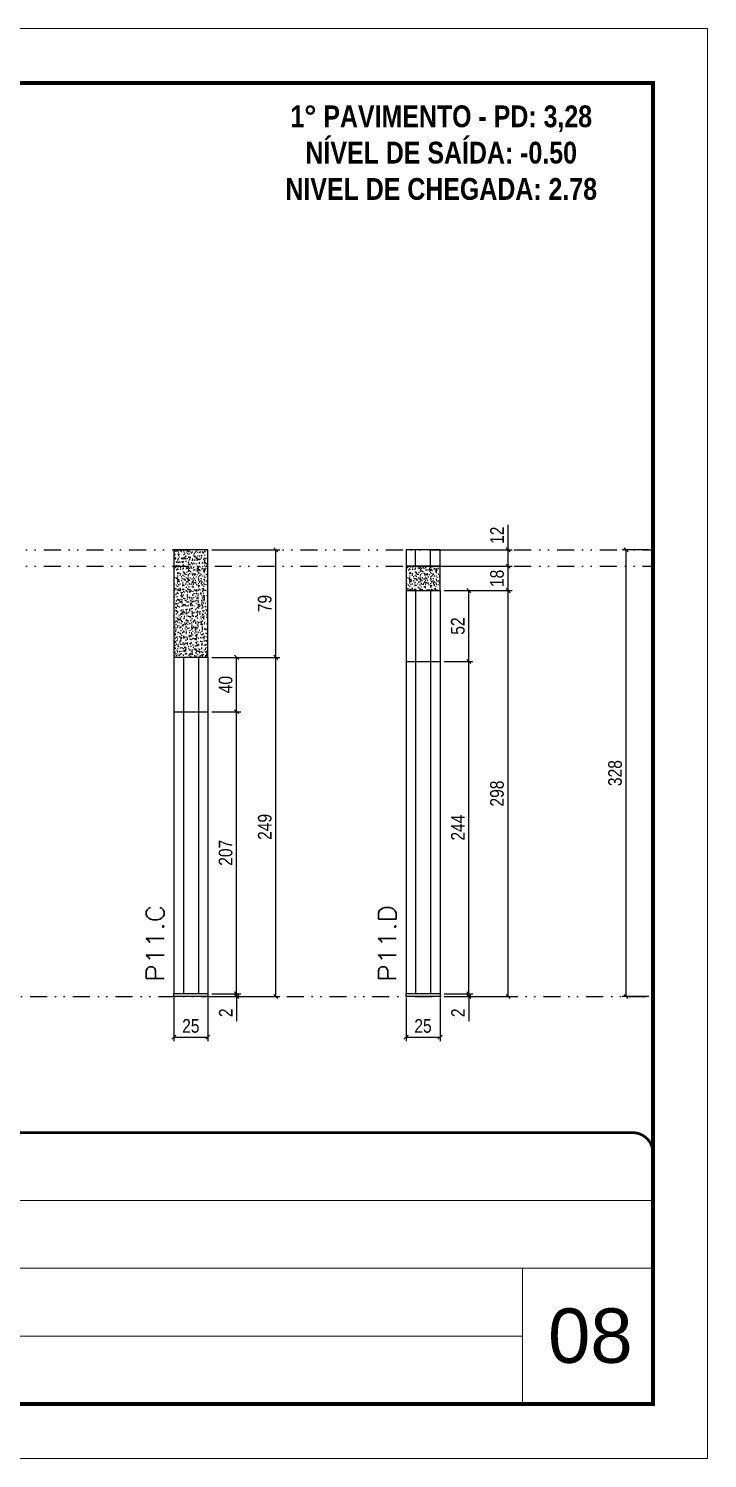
# Model space of a CAD drawing. Extents: x 14400 to 20667, y -21631 to 6985.
# Drawn here: x 20168 to 20667, y 4786 to 5836 of the extents above; entities that cross this region are included whole.
import ezdxf

# ---------------------------------------------------------------- set-up
doc = ezdxf.new("R2010")
doc.units = 0
for name, pattern in [('CONTINUO', [0]), ('DASHED', [0.75, 0.5, -0.25]), ('DIVIDE2', [0.625, 0.25, -0.125, 0, -0.125, 0, -0.125])]:
    doc.linetypes.add(name, pattern=pattern)
for name, color, linetype, lineweight in [('CARIMBO', 255, 'Continuous', 9), ('Folhas', 255, 'Continuous', 9), ('SARRAFO DE PRESSAO', 251, 'DASHED', 9), ('Texto Seção', 7, 'Continuous', 15)]:
    doc.layers.add(name, color=color, linetype=linetype, lineweight=lineweight)
for name, color, linetype in [('COTA', 241, 'Continuous'), ('NOMENCLATURA', 7, 'Continuous'), ('Nível', 160, 'Continuous'), ('Painéis', 200, 'Continuous'), ('SARR_2.2x7', 40, 'Continuous')]:
    doc.layers.add(name, color=color, linetype=linetype)
doc.styles.add('ARIAL', font='arial.ttf')
doc.styles.add('COTA TECNICA', font='techl___.ttf', dxfattribs={"height": 10})
doc.styles.add('COTA TECNICA-50', font='techl___.ttf', dxfattribs={"height": 10})
doc.styles.add('REGUA-120', font='ROMANS.shx', dxfattribs={"height": 15})
doc.styles.add('ROMANC', font='techb___.ttf', dxfattribs={"height": 2.5})
doc.dimstyles.new('COTA PAINEL-50', dxfattribs={"dimtxt": 10, "dimasz": 3, "dimexe": 3, "dimexo": 3, "dimgap": 3, "dimtad": 1, "dimdec": 1, "dimzin": 12, "dimdsep": 46, "dimtxsty": 'COTA TECNICA-50', "dimblk1": 'OBLIQUE', "dimblk2": 'OBLIQUE', "dimsah": 1, "dimcen": 0.9, "dimclrd": 4, "dimclre": 4, "dimclrt": 240, "dimadec": 1, "dimazin": 3, "dimtfac": 1, "dimtdec": 1, "dimtmove": 0, "dimatfit": 3, "dimfxl": 1, "dimtolj": 1, "dimtzin": 12, "dimarcsym": 0})
doc.dimstyles.new('PAINEL', dxfattribs={"dimtxt": 10, "dimasz": 3, "dimexe": 3, "dimexo": 3, "dimgap": 3, "dimtad": 1, "dimdec": 1, "dimzin": 12, "dimdsep": 46, "dimtxsty": 'COTA TECNICA', "dimblk1": 'OBLIQUE', "dimblk2": 'OBLIQUE', "dimsah": 1, "dimcen": 0.9, "dimclrd": 4, "dimclre": 4, "dimclrt": 240, "dimadec": 1, "dimazin": 3, "dimtfac": 1, "dimtdec": 1, "dimtmove": 0, "dimatfit": 3, "dimfxl": 1, "dimtolj": 1, "dimtzin": 12, "dimarcsym": 0})

# ---------------------------------------------------------------- blocks, each defined once
blk = doc.blocks.new('9999999999')
at = {"color": 30, "linetype": 'CONTINUO'}
for p, q in [((98564.6, 34379.6), (99584, 34379.6)), ((98564.6, 34329.8), (99488, 34329.8)), ((99584, 34329.8), (99488, 34329.8)), ((99488, 34329.8), (99488, 34230.2)), ((98564.6, 34280), (99488, 34280))]:
    blk.add_line(p, q, dxfattribs=at)
at = {"color": 30, "linetype": 'CONTINUO', "const_width": 2}
blk.add_lwpolyline([(99584, 34230.2), (99584, 34414.4, 0.414214), (99569, 34429.4), (98229, 34429.4, 0.414214), (98214, 34414.4), (98214, 34245.2, 0.414214), (98229, 34230.2), (99584, 34230.2)], format="xyb", dxfattribs=at)
at = {"layer": 'Folhas'}
blk.add_lwpolyline([(98139, 34190.2), (99624, 34190.2), (99624, 35240.2), (98139, 35240.2)], close=True, dxfattribs=at)
at = {"layer": 'Folhas', "color": 30, "const_width": 3}
blk.add_lwpolyline([(98214, 34230.2), (99584, 34230.2), (99584, 35200.2), (98214, 35200.2)], close=True, dxfattribs=at)
blk = doc.blocks.new('_Oblique')
at = {"color": 0, "linetype": 'ByBlock', "lineweight": -2}
blk.add_line((-0.5, -0.5), (0.5, 0.5), dxfattribs=at)
blk = doc.blocks.new('*D698')
at = {"layer": 'COTA', "color": 4, "lineweight": -2, "transparency": 16777216}
for p, q in [((20624, 5453.4), (20604.3, 5453.4)), ((20607.3, 5125.4), (20607.3, 5453.4)), ((20624, 5125.4), (20604.3, 5125.4))]:
    blk.add_line(p, q, dxfattribs=at)
at = {"layer": 'Defpoints', "color": 0, "transparency": 16777216}
for p in [(20607.3, 5453.4), (20627, 5453.4), (20627, 5125.4)]:
    blk.add_point(p, dxfattribs=at)
at = {"layer": 'COTA', "color": 4, "lineweight": -2, "transparency": 16777216, "xscale": 3, "yscale": 3, "zscale": 3}
for p, rotation in [((20607.3, 5453.4), 90), ((20607.3, 5125.4), 270)]:
    blk.add_blockref('_Oblique', p, dxfattribs=dict(at, rotation=rotation))
at = {"layer": 'COTA', "color": 240, "transparency": 16777216, "insert": (20599.1, 5289.4), "char_height": 10, "attachment_point": 5, "rotation": 90, "style": 'COTA TECNICA'}
blk.add_mtext('\\A1;328', dxfattribs=at)
blk = doc.blocks.new('*D683')
at = {"layer": 'COTA', "color": 4, "lineweight": -2, "transparency": 16777216}
for p, q in [((20445.4, 5124.4), (20445.4, 5092.5)), ((20470.4, 5124.4), (20470.4, 5092.5)), ((20445.4, 5095.5), (20470.4, 5095.5))]:
    blk.add_line(p, q, dxfattribs=at)
at = {"layer": 'Defpoints', "color": 0, "transparency": 16777216}
for p in [(20445.4, 5127.4), (20470.4, 5127.4), (20470.4, 5095.5)]:
    blk.add_point(p, dxfattribs=at)
at = {"layer": 'COTA', "color": 4, "lineweight": -2, "transparency": 16777216, "xscale": 3, "yscale": 3, "zscale": 3, "rotation": 180}
blk.add_blockref('_Oblique', (20445.4, 5095.5), dxfattribs=at)
at = {"layer": 'COTA', "color": 4, "lineweight": -2, "transparency": 16777216, "xscale": 3, "yscale": 3, "zscale": 3}
blk.add_blockref('_Oblique', (20470.4, 5095.5), dxfattribs=at)
at = {"layer": 'COTA', "color": 240, "transparency": 16777216, "insert": (20457.9, 5103.7), "char_height": 10, "attachment_point": 5, "style": 'COTA TECNICA'}
blk.add_mtext('\\A1;25', dxfattribs=at)
blk = doc.blocks.new('*D684')
at = {"layer": 'COTA', "color": 4, "lineweight": -2, "transparency": 16777216}
for p, q in [((20473.4, 5127.4), (20494.6, 5127.4)), ((20473.4, 5125.4), (20494.6, 5125.4)), ((20491.6, 5127.4), (20491.6, 5130.4)), ((20491.6, 5127.4), (20491.6, 5125.4)), ((20491.6, 5125.4), (20491.6, 5107.3))]:
    blk.add_line(p, q, dxfattribs=at)
at = {"layer": 'Defpoints', "color": 0, "transparency": 16777216}
for p in [(20470.4, 5127.4), (20470.4, 5125.4), (20491.6, 5127.4)]:
    blk.add_point(p, dxfattribs=at)
at = {"layer": 'COTA', "color": 4, "lineweight": -2, "transparency": 16777216, "xscale": 3, "yscale": 3, "zscale": 3}
for p, rotation in [((20491.6, 5127.4), 270), ((20491.6, 5125.4), 90)]:
    blk.add_blockref('_Oblique', p, dxfattribs=dict(at, rotation=rotation))
at = {"layer": 'COTA', "color": 240, "transparency": 16777216, "insert": (20483.6, 5113.4), "char_height": 10, "attachment_point": 5, "rotation": 90, "style": 'COTA TECNICA-50'}
blk.add_mtext('\\A1;2', dxfattribs=at)
blk = doc.blocks.new('*D685')
at = {"layer": 'COTA', "color": 4, "lineweight": -2, "transparency": 16777216}
for p, q in [((20473.4, 5423.4), (20523.4, 5423.4)), ((20520.4, 5125.4), (20520.4, 5423.4)), ((20473.4, 5125.4), (20523.4, 5125.4))]:
    blk.add_line(p, q, dxfattribs=at)
at = {"layer": 'Defpoints', "color": 0, "transparency": 16777216}
for p in [(20470.4, 5423.4), (20520.4, 5423.4), (20470.4, 5125.4)]:
    blk.add_point(p, dxfattribs=at)
at = {"layer": 'COTA', "color": 4, "lineweight": -2, "transparency": 16777216, "xscale": 3, "yscale": 3, "zscale": 3}
for p, rotation in [((20520.4, 5423.4), 90), ((20520.4, 5125.4), 270)]:
    blk.add_blockref('_Oblique', p, dxfattribs=dict(at, rotation=rotation))
at = {"layer": 'COTA', "color": 240, "transparency": 16777216, "insert": (20512.3, 5274.4), "char_height": 10, "attachment_point": 5, "rotation": 90, "style": 'COTA TECNICA-50'}
blk.add_mtext('\\A1;298', dxfattribs=at)
blk = doc.blocks.new('*D709')
at = {"layer": 'COTA', "color": 4, "lineweight": -2, "transparency": 16777216}
for p, q in [((20473.4, 5441.4), (20523.4, 5441.4)), ((20520.4, 5423.4), (20520.4, 5441.4)), ((20473.4, 5423.4), (20523.4, 5423.4))]:
    blk.add_line(p, q, dxfattribs=at)
at = {"layer": 'Defpoints', "color": 0, "transparency": 16777216}
for p in [(20470.4, 5441.4), (20520.4, 5441.4), (20470.4, 5423.4)]:
    blk.add_point(p, dxfattribs=at)
at = {"layer": 'COTA', "color": 4, "lineweight": -2, "transparency": 16777216, "xscale": 3, "yscale": 3, "zscale": 3}
for p, rotation in [((20520.4, 5441.4), 90), ((20520.4, 5423.4), 270)]:
    blk.add_blockref('_Oblique', p, dxfattribs=dict(at, rotation=rotation))
at = {"layer": 'COTA', "color": 240, "transparency": 16777216, "insert": (20512.3, 5432.4), "char_height": 10, "attachment_point": 5, "rotation": 90, "style": 'COTA TECNICA'}
blk.add_mtext('\\A1;18', dxfattribs=at)
blk = doc.blocks.new('*D710')
at = {"layer": 'COTA', "color": 4, "lineweight": -2, "transparency": 16777216}
for p, q in [((20473.4, 5371.4), (20494.6, 5371.4)), ((20491.6, 5127.4), (20491.6, 5371.4)), ((20473.4, 5127.4), (20494.6, 5127.4))]:
    blk.add_line(p, q, dxfattribs=at)
at = {"layer": 'Defpoints', "color": 0, "transparency": 16777216}
for p in [(20470.4, 5371.4), (20491.6, 5371.4), (20470.4, 5127.4)]:
    blk.add_point(p, dxfattribs=at)
at = {"layer": 'COTA', "color": 4, "lineweight": -2, "transparency": 16777216, "xscale": 3, "yscale": 3, "zscale": 3}
for p, rotation in [((20491.6, 5371.4), 90), ((20491.6, 5127.4), 270)]:
    blk.add_blockref('_Oblique', p, dxfattribs=dict(at, rotation=rotation))
at = {"layer": 'COTA', "color": 240, "transparency": 16777216, "insert": (20483.5, 5249.4), "char_height": 10, "attachment_point": 5, "rotation": 90, "style": 'COTA TECNICA'}
blk.add_mtext('\\A1;244', dxfattribs=at)
blk = doc.blocks.new('*D711')
at = {"layer": 'COTA', "color": 4, "lineweight": -2, "transparency": 16777216}
for p, q in [((20520.4, 5453.4), (20520.4, 5471.7)), ((20473.4, 5453.4), (20523.4, 5453.4)), ((20520.4, 5441.4), (20520.4, 5453.4)), ((20473.4, 5441.4), (20523.4, 5441.4))]:
    blk.add_line(p, q, dxfattribs=at)
at = {"layer": 'Defpoints', "color": 0, "transparency": 16777216}
for p in [(20470.4, 5453.4), (20520.4, 5453.4), (20470.4, 5441.4)]:
    blk.add_point(p, dxfattribs=at)
at = {"layer": 'COTA', "color": 4, "lineweight": -2, "transparency": 16777216, "xscale": 3, "yscale": 3, "zscale": 3}
for p, rotation in [((20520.4, 5453.4), 90), ((20520.4, 5441.4), 270)]:
    blk.add_blockref('_Oblique', p, dxfattribs=dict(at, rotation=rotation))
at = {"layer": 'COTA', "color": 240, "transparency": 16777216, "insert": (20512.3, 5464.1), "char_height": 10, "attachment_point": 5, "rotation": 90, "style": 'COTA TECNICA'}
blk.add_mtext('\\A1;12', dxfattribs=at)
blk = doc.blocks.new('*D712')
at = {"layer": 'COTA', "color": 4, "lineweight": -2, "transparency": 16777216}
for p, q in [((20473.4, 5423.4), (20494.6, 5423.4)), ((20491.6, 5371.4), (20491.6, 5423.4)), ((20473.4, 5371.4), (20494.6, 5371.4))]:
    blk.add_line(p, q, dxfattribs=at)
at = {"layer": 'Defpoints', "color": 0, "transparency": 16777216}
for p in [(20470.4, 5423.4), (20491.6, 5423.4), (20470.4, 5371.4)]:
    blk.add_point(p, dxfattribs=at)
at = {"layer": 'COTA', "color": 4, "lineweight": -2, "transparency": 16777216, "xscale": 3, "yscale": 3, "zscale": 3}
for p, rotation in [((20491.6, 5423.4), 90), ((20491.6, 5371.4), 270)]:
    blk.add_blockref('_Oblique', p, dxfattribs=dict(at, rotation=rotation))
at = {"layer": 'COTA', "color": 240, "transparency": 16777216, "insert": (20483.5, 5397.4), "char_height": 10, "attachment_point": 5, "rotation": 90, "style": 'COTA TECNICA'}
blk.add_mtext('\\A1;52', dxfattribs=at)
blk = doc.blocks.new('*D686')
at = {"layer": 'COTA', "color": 4, "lineweight": -2, "transparency": 16777216}
for p, q in [((20274.7, 5124.4), (20274.7, 5092.5)), ((20299.7, 5124.4), (20299.7, 5092.5)), ((20274.7, 5095.5), (20299.7, 5095.5))]:
    blk.add_line(p, q, dxfattribs=at)
at = {"layer": 'Defpoints', "color": 0, "transparency": 16777216}
for p in [(20274.7, 5127.4), (20299.7, 5127.4), (20299.7, 5095.5)]:
    blk.add_point(p, dxfattribs=at)
at = {"layer": 'COTA', "color": 4, "lineweight": -2, "transparency": 16777216, "xscale": 3, "yscale": 3, "zscale": 3, "rotation": 180}
blk.add_blockref('_Oblique', (20274.7, 5095.5), dxfattribs=at)
at = {"layer": 'COTA', "color": 4, "lineweight": -2, "transparency": 16777216, "xscale": 3, "yscale": 3, "zscale": 3}
blk.add_blockref('_Oblique', (20299.7, 5095.5), dxfattribs=at)
at = {"layer": 'COTA', "color": 240, "transparency": 16777216, "insert": (20287.2, 5103.7), "char_height": 10, "attachment_point": 5, "style": 'COTA TECNICA'}
blk.add_mtext('\\A1;25', dxfattribs=at)
blk = doc.blocks.new('*D687')
at = {"layer": 'COTA', "color": 4, "lineweight": -2, "transparency": 16777216}
for p, q in [((20302.7, 5127.4), (20323.9, 5127.4)), ((20302.7, 5125.4), (20323.9, 5125.4)), ((20320.9, 5127.4), (20320.9, 5130.4)), ((20320.9, 5127.4), (20320.9, 5125.4)), ((20320.9, 5125.4), (20320.9, 5107.3))]:
    blk.add_line(p, q, dxfattribs=at)
at = {"layer": 'Defpoints', "color": 0, "transparency": 16777216}
for p in [(20299.7, 5127.4), (20299.7, 5125.4), (20320.9, 5127.4)]:
    blk.add_point(p, dxfattribs=at)
at = {"layer": 'COTA', "color": 4, "lineweight": -2, "transparency": 16777216, "xscale": 3, "yscale": 3, "zscale": 3}
for p, rotation in [((20320.9, 5127.4), 270), ((20320.9, 5125.4), 90)]:
    blk.add_blockref('_Oblique', p, dxfattribs=dict(at, rotation=rotation))
at = {"layer": 'COTA', "color": 240, "transparency": 16777216, "insert": (20312.9, 5113.4), "char_height": 10, "attachment_point": 5, "rotation": 90, "style": 'COTA TECNICA-50'}
blk.add_mtext('\\A1;2', dxfattribs=at)
blk = doc.blocks.new('*D688')
at = {"layer": 'COTA', "color": 4, "lineweight": -2, "transparency": 16777216}
for p, q in [((20302.7, 5374.4), (20352.7, 5374.4)), ((20349.7, 5125.4), (20349.7, 5374.4)), ((20302.7, 5125.4), (20352.7, 5125.4))]:
    blk.add_line(p, q, dxfattribs=at)
at = {"layer": 'Defpoints', "color": 0, "transparency": 16777216}
for p in [(20299.7, 5374.4), (20349.7, 5374.4), (20299.7, 5125.4)]:
    blk.add_point(p, dxfattribs=at)
at = {"layer": 'COTA', "color": 4, "lineweight": -2, "transparency": 16777216, "xscale": 3, "yscale": 3, "zscale": 3}
for p, rotation in [((20349.7, 5374.4), 90), ((20349.7, 5125.4), 270)]:
    blk.add_blockref('_Oblique', p, dxfattribs=dict(at, rotation=rotation))
at = {"layer": 'COTA', "color": 240, "transparency": 16777216, "insert": (20341.6, 5249.9), "char_height": 10, "attachment_point": 5, "rotation": 90, "style": 'COTA TECNICA-50'}
blk.add_mtext('\\A1;249', dxfattribs=at)
blk = doc.blocks.new('*D713')
at = {"layer": 'COTA', "color": 4, "lineweight": -2, "transparency": 16777216}
for p, q in [((20302.7, 5453.4), (20352.7, 5453.4)), ((20349.7, 5374.4), (20349.7, 5453.4)), ((20302.7, 5374.4), (20352.7, 5374.4))]:
    blk.add_line(p, q, dxfattribs=at)
at = {"layer": 'Defpoints', "color": 0, "transparency": 16777216}
for p in [(20299.7, 5453.4), (20349.7, 5453.4), (20299.7, 5374.4)]:
    blk.add_point(p, dxfattribs=at)
at = {"layer": 'COTA', "color": 4, "lineweight": -2, "transparency": 16777216, "xscale": 3, "yscale": 3, "zscale": 3}
for p, rotation in [((20349.7, 5453.4), 90), ((20349.7, 5374.4), 270)]:
    blk.add_blockref('_Oblique', p, dxfattribs=dict(at, rotation=rotation))
at = {"layer": 'COTA', "color": 240, "transparency": 16777216, "insert": (20341.6, 5413.9), "char_height": 10, "attachment_point": 5, "rotation": 90, "style": 'COTA TECNICA'}
blk.add_mtext('\\A1;79', dxfattribs=at)
blk = doc.blocks.new('*D714')
at = {"layer": 'COTA', "color": 4, "lineweight": -2, "transparency": 16777216}
for p, q in [((20302.7, 5334.4), (20323.9, 5334.4)), ((20320.9, 5127.4), (20320.9, 5334.4)), ((20302.7, 5127.4), (20323.9, 5127.4))]:
    blk.add_line(p, q, dxfattribs=at)
at = {"layer": 'Defpoints', "color": 0, "transparency": 16777216}
for p in [(20299.7, 5334.4), (20320.9, 5334.4), (20299.7, 5127.4)]:
    blk.add_point(p, dxfattribs=at)
at = {"layer": 'COTA', "color": 4, "lineweight": -2, "transparency": 16777216, "xscale": 3, "yscale": 3, "zscale": 3}
for p, rotation in [((20320.9, 5334.4), 90), ((20320.9, 5127.4), 270)]:
    blk.add_blockref('_Oblique', p, dxfattribs=dict(at, rotation=rotation))
at = {"layer": 'COTA', "color": 240, "transparency": 16777216, "insert": (20312.8, 5230.9), "char_height": 10, "attachment_point": 5, "rotation": 90, "style": 'COTA TECNICA'}
blk.add_mtext('\\A1;207', dxfattribs=at)
blk = doc.blocks.new('*D715')
at = {"layer": 'COTA', "color": 4, "lineweight": -2, "transparency": 16777216}
for p, q in [((20302.7, 5374.4), (20323.9, 5374.4)), ((20320.9, 5334.4), (20320.9, 5374.4)), ((20302.7, 5334.4), (20323.9, 5334.4))]:
    blk.add_line(p, q, dxfattribs=at)
at = {"layer": 'Defpoints', "color": 0, "transparency": 16777216}
for p in [(20299.7, 5374.4), (20320.9, 5374.4), (20299.7, 5334.4)]:
    blk.add_point(p, dxfattribs=at)
at = {"layer": 'COTA', "color": 4, "lineweight": -2, "transparency": 16777216, "xscale": 3, "yscale": 3, "zscale": 3}
for p, rotation in [((20320.9, 5374.4), 90), ((20320.9, 5334.4), 270)]:
    blk.add_blockref('_Oblique', p, dxfattribs=dict(at, rotation=rotation))
at = {"layer": 'COTA', "color": 240, "transparency": 16777216, "insert": (20312.8, 5354.4), "char_height": 10, "attachment_point": 5, "rotation": 90, "style": 'COTA TECNICA'}
blk.add_mtext('\\A1;40', dxfattribs=at)

msp = doc.modelspace()

# ---------------------------------------------------------------- hatches: boundary and pattern name
at = {"layer": 'COTA'}
h = msp.add_hatch(dxfattribs=at)
h.set_pattern_fill('AR-CONC', color=256, scale=0.03)
h.set_pattern_definition([(50, (1537.6827, 1148.575), (5.4655401, -0.4781726), [0.5715, -6.2865]), (355, (1537.683, 1148.575), (-1.0573026, 5.7317054), [0.4572, -5.0292175]), (100.451445, (1538.138, 1148.535), (4.4082374, 5.2535326), [0.4857003, -5.3427073]), (46.1842, (1537.683, 1150.099), (8.1323712, -1.2612698), [0.85725, -9.42975]), (96.635558, (1538.3604, 1149.994), (7.122124, 7.4227837), [0.7285507, -8.0140682]), (351.18415, (1537.683, 1150.099), (7.122124, 7.4227837), [0.685799, -7.543792]), (21, (1538.4447, 1149.718), (4.5484317, -3.0679559), [0.5715, -6.2865]), (326, (1538.445, 1149.718), (1.8540609, 5.525639), [0.4572, -5.0292]), (71.451445, (1538.824, 1149.4624), (6.4024926, 2.457683), [0.4857003, -5.3426981]), (37.5, (1537.6827, 1148.5751), (0.0926581, 2.53665117), [0, -4.96824, 0, -5.1054, 0, -5.04825]), (7.5, (1537.6827, 1148.575), (2.00458988, 3.00541724), [0, -2.91084, 0, -4.85394, 0, -1.92405]), (327.5, (1535.9835, 1148.5751), (4.06771786, -0.17186232), [0, -1.905, 0, -5.9436, 0, -7.8867]), (317.5, (1535.2215, 1148.575), (4.44387544, 0.7627947), [0, -2.4765, 0, -3.94716, 0, -5.6007])])
h.paths.add_polyline_path([(20299.74, 5453.44), (20274.74, 5453.44), (20274.74, 5374.44), (20299.74, 5374.44)])
h = msp.add_hatch(dxfattribs=at)
h.set_pattern_fill('AR-CONC', color=256, scale=0.03)
h.set_pattern_definition([(50, (1708.345, 1148.575), (5.4655401, -0.4781726), [0.5715, -6.2865]), (355, (1708.345, 1148.575), (-1.0573026, 5.7317054), [0.4572, -5.0292175]), (100.451445, (1708.8003, 1148.535), (4.4082374, 5.2535326), [0.4857003, -5.3427073]), (46.1842, (1708.345, 1150.099), (8.1323712, -1.2612698), [0.85725, -9.42975]), (96.635558, (1709.0226, 1149.994), (7.122124, 7.4227837), [0.7285507, -8.0140682]), (351.18415, (1708.345, 1150.099), (7.122124, 7.4227837), [0.685799, -7.543792]), (21, (1709.107, 1149.718), (4.5484317, -3.0679559), [0.5715, -6.2865]), (326, (1709.107, 1149.718), (1.8540609, 5.525639), [0.4572, -5.0292]), (71.451445, (1709.486, 1149.4624), (6.4024926, 2.457683), [0.4857003, -5.3426981]), (37.5, (1708.3449, 1148.5751), (0.0926581, 2.53665117), [0, -4.96824, 0, -5.1054, 0, -5.04825]), (7.5, (1708.345, 1148.575), (2.00458988, 3.00541724), [0, -2.91084, 0, -4.85394, 0, -1.92405]), (327.5, (1706.6456, 1148.5751), (4.06771786, -0.17186232), [0, -1.905, 0, -5.9436, 0, -7.8867]), (317.5, (1705.8836, 1148.575), (4.44387544, 0.7627947), [0, -2.4765, 0, -3.94716, 0, -5.6007])])
h.paths.add_polyline_path([(20445.4, 5423.44), (20470.4, 5423.44), (20470.4, 5441.44), (20445.4, 5441.44)])

# ---------------------------------------------------------------- linework, layer by layer
for points in [[(20274.74, 5374.44), (20299.74, 5374.44), (20299.74, 5453.44), (20274.74, 5453.44)], [(20445.4, 5423.44), (20470.4, 5423.44), (20470.4, 5441.44), (20445.4, 5441.44)]]:
    msp.add_lwpolyline(points, close=True, dxfattribs=at)
at = {"layer": 'Nível', "color": 4, "linetype": 'DIVIDE2', "ltscale": 50}
for p, q in [((19644.39, 5453.44), (20626.97, 5453.44)), ((19644.39, 5441.44), (20626.97, 5441.44)), ((19256.97, 5125.44), (20626.97, 5125.44))]:
    msp.add_line(p, q, dxfattribs=at)
at = {"layer": 'Painéis'}
for p, q in [((20445.4, 5423.44), (20445.4, 5127.44)), ((20445.4, 5423.44), (20470.4, 5423.44)), ((20470.4, 5423.44), (20470.4, 5127.44)), ((20274.74, 5374.44), (20274.74, 5127.44)), ((20274.74, 5374.44), (20299.74, 5374.44)), ((20299.74, 5374.44), (20299.74, 5127.44)), ((20445.4, 5371.44), (20470.4, 5371.44)), ((20274.74, 5334.44), (20299.74, 5334.44)), ((20274.74, 5127.44), (20299.74, 5127.44)), ((20274.74, 5125.44), (20274.74, 5127.44)), ((20299.74, 5125.44), (20274.74, 5125.44)), ((20299.74, 5127.44), (20299.74, 5125.44)), ((20445.4, 5127.44), (20470.4, 5127.44)), ((20445.4, 5125.44), (20445.4, 5127.44)), ((20470.4, 5125.44), (20445.4, 5125.44)), ((20470.4, 5127.44), (20470.4, 5125.44))]:
    msp.add_line(p, q, dxfattribs=at)
msp.add_lwpolyline([(20445.4, 5441.44), (20470.4, 5441.44), (20470.4, 5453.44), (20445.4, 5453.44)], close=True, dxfattribs=at)
at = {"layer": 'SARR_2.2x7'}
for p, q in [((20452.4, 5441.44), (20452.4, 5453.44)), ((20463.4, 5441.44), (20463.4, 5453.44)), ((20452.4, 5423.44), (20452.4, 5127.44)), ((20463.4, 5423.44), (20463.4, 5127.44)), ((20281.74, 5374.44), (20281.74, 5127.44)), ((20292.74, 5374.44), (20292.74, 5127.44))]:
    msp.add_line(p, q, dxfattribs=at)

# ---------------------------------------------------------------- block references
at = {"layer": 'SARRAFO DE PRESSAO', "color": 6, "linetype": 'ByBlock'}
msp.add_blockref('9999999999', (-78957.01, -29404.05), dxfattribs=at)

# ---------------------------------------------------------------- texts
at = {"layer": 'CARIMBO', "style": 'ARIAL'}
msp.add_text('08', height=40, dxfattribs=at).set_placement((20549.83, 4856.3))
at = {"layer": 'NOMENCLATURA', "color": 2, "insert": (20471.29, 5779.74), "char_height": 16, "attachment_point": 2, "style": 'ROMANC'}
msp.add_mtext_dynamic_manual_height_columns('1° PAVIMENTO - PD: 3,28\\PNÍVEL DE SAÍDA: -0.50\\PNIVEL DE CHEGADA: 2.78', width=432.3511, gutter_width=1, heights=[0], dxfattribs=at)
at = {"layer": 'Texto Seção', "style": 'REGUA-120', "width": 1.1}
for s, p in [('P11.C', (20267.49, 5136.2)), ('P11.D', (20438.15, 5136.2))]:
    msp.add_text(s, height=13, rotation=90, dxfattribs=at).set_placement(p)

# ---------------------------------------------------------------- dimensions: what is measured, and where the dimension line sits
at = {"layer": 'COTA'}
for base, p1, p2, dimstyle, picture, middle in [((20520.39, 5453.44), (20470.4, 5441.44), (20470.4, 5453.44), 'PAINEL', '*D711', (20512.33, 5464.09)), ((20349.73, 5453.44), (20299.74, 5374.44), (20299.74, 5453.44), 'PAINEL', '*D713', (20341.62, 5413.94)), ((20607.31, 5453.44), (20626.97, 5125.44), (20626.97, 5453.44), 'PAINEL', '*D698', (20599.07, 5289.44)), ((20520.39, 5441.44), (20470.4, 5423.44), (20470.4, 5441.44), 'PAINEL', '*D709', (20512.29, 5432.44)), ((20520.39, 5423.44), (20470.4, 5125.44), (20470.4, 5423.44), 'COTA PAINEL-50', '*D685', (20512.29, 5274.44)), ((20491.59, 5423.44), (20470.4, 5371.44), (20470.4, 5423.44), 'PAINEL', '*D712', (20483.48, 5397.44)), ((20349.73, 5374.44), (20299.74, 5125.44), (20299.74, 5374.44), 'COTA PAINEL-50', '*D688', (20341.62, 5249.94)), ((20320.93, 5374.44), (20299.74, 5334.44), (20299.74, 5374.44), 'PAINEL', '*D715', (20312.83, 5354.44)), ((20491.59, 5371.44), (20470.4, 5127.44), (20470.4, 5371.44), 'PAINEL', '*D710', (20483.52, 5249.44)), ((20320.93, 5334.44), (20299.74, 5127.44), (20299.74, 5334.44), 'PAINEL', '*D714', (20312.83, 5230.94))]:
    dim = msp.add_linear_dim(base=base, p1=p1, p2=p2, angle=90, dimstyle=dimstyle, dxfattribs=at)
    dim.commit()
    dim.dimension.update_dxf_attribs({"geometry": picture, "text_midpoint": middle})
for base, p1, p2, picture, middle in [((20299.74, 5095.54), (20274.74, 5127.44), (20299.74, 5127.44), '*D686', (20287.24, 5103.65)), ((20470.4, 5095.54), (20445.4, 5127.44), (20470.4, 5127.44), '*D683', (20457.9, 5103.65))]:
    dim = msp.add_linear_dim(base=base, p1=p1, p2=p2, dimstyle='PAINEL', override={"dimarcsym": 2}, dxfattribs=at)
    dim.commit()
    dim.dimension.update_dxf_attribs({"geometry": picture, "text_midpoint": middle})
for base, p1, p2, picture, middle in [((20320.93, 5127.44), (20299.74, 5125.44), (20299.74, 5127.44), '*D687', (20320.93, 5113.38)), ((20491.59, 5127.44), (20470.4, 5125.44), (20470.4, 5127.44), '*D684', (20491.59, 5113.38))]:
    dim = msp.add_linear_dim(base=base, p1=p1, p2=p2, angle=90, dimstyle='COTA PAINEL-50', dxfattribs=at)
    dim.commit()
    dim.dimension.update_dxf_attribs({"geometry": picture, "text_midpoint": middle, "dimtype": 160})

doc.saveas('drawing.dxf')
